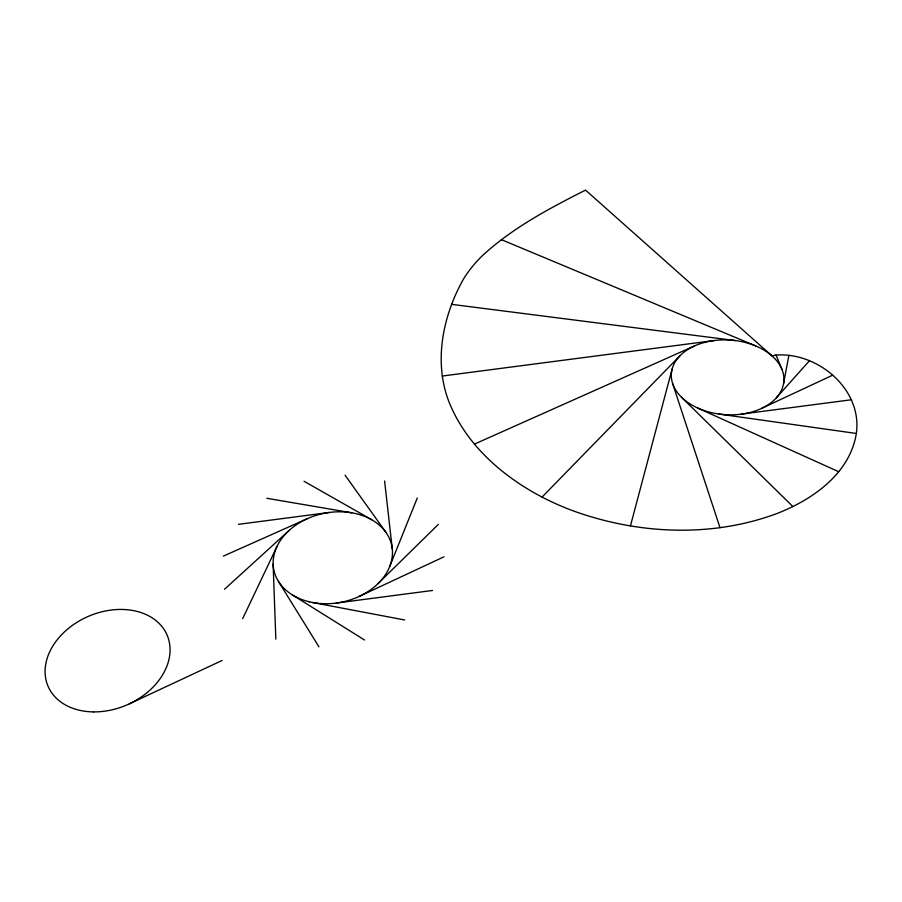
<?xml version="1.0" encoding="UTF-8"?>
<svg xmlns="http://www.w3.org/2000/svg" width="902" height="902" viewBox="0 0 902 902"><rect width="100%" height="100%" fill="white"/><g stroke="black" fill="none" stroke-linecap="round" stroke-linejoin="round"><path stroke-width="1.35" d="M856.336 433.467C862.616 389.269 817.584 351.566 775.427 355.129A13.654 8.885 4.8 0 0 773.893 355.422L772.056 355.94L585.545 190.119C549.138 208.497 512.404 227.98 482.232 255.807A201.045 129.685 0.5 0 0 463.143 279.643C442.679 316.298 433.332 362.288 449.196 402.405C466.21 444.663 502.425 476.312 542.046 497.092A233.19 154.806 2 0 0 573.266 510.882C638.007 534.334 711.498 537.806 776.566 513.666C812.195 499.956 849.909 473.832 856.336 433.467L718.702 414.007M783.5 383.936A56.375 37.388 3.6 0 0 705.691 342.129A56.375 37.388 3.6 0 0 693.638 406.024A56.375 37.388 3.6 0 0 783.5 383.936L788.912 355.241M630.43 525.956L672.137 368.986M389.641 566.693L417.288 498.005M242.672 618.648L276.993 546.432M776.419 397.737L809.387 360.823M542.046 497.092L679.894 355.816M378.13 583.504L438.349 524.389M224.497 589.277L289.091 530.466M129.099 703.943L222.106 660.478M359.312 596.369L444.032 556.782M761.559 408.403L832.715 375.164M223.38 556.117L307.458 518.605M474.441 444.111L694.585 345.894M442.217 376.044L714.001 340.573M741.218 414.153L851.398 399.766M238.478 524.333L329.422 512.449M336.175 603.077L432.509 590.472M451.598 304.346L735.389 340.573M266.812 498.287L351.859 512.81M312.475 602.491L404.66 619.978M501.309 239.616L755.729 345.917M697.686 408.02L838.713 471.735M304.03 481.251L371.624 519.676M292.135 594.756L364.543 640.014M681.517 397.252L792.869 506.552M345.071 475.219L385.842 532.191M278.357 581.249L318.925 646.802M776.024 355.038L781.876 369.256M672.621 383.519L719.999 527.693M384.59 480.98L392.246 548.664M273.126 564.235L275.843 639.135M309.42 601.837A60.22 45.28 -11.6 0 0 392.032 547.063A60.22 45.28 -11.6 0 0 296.916 524.389A60.22 45.28 -11.6 0 0 309.42 601.837M93.537 711.892A64.775 48.291 -23.3 0 0 167.332 635.662A64.775 48.291 -23.3 0 0 61.855 634.467A64.775 48.291 -23.3 0 0 93.537 711.892"/></g></svg>
